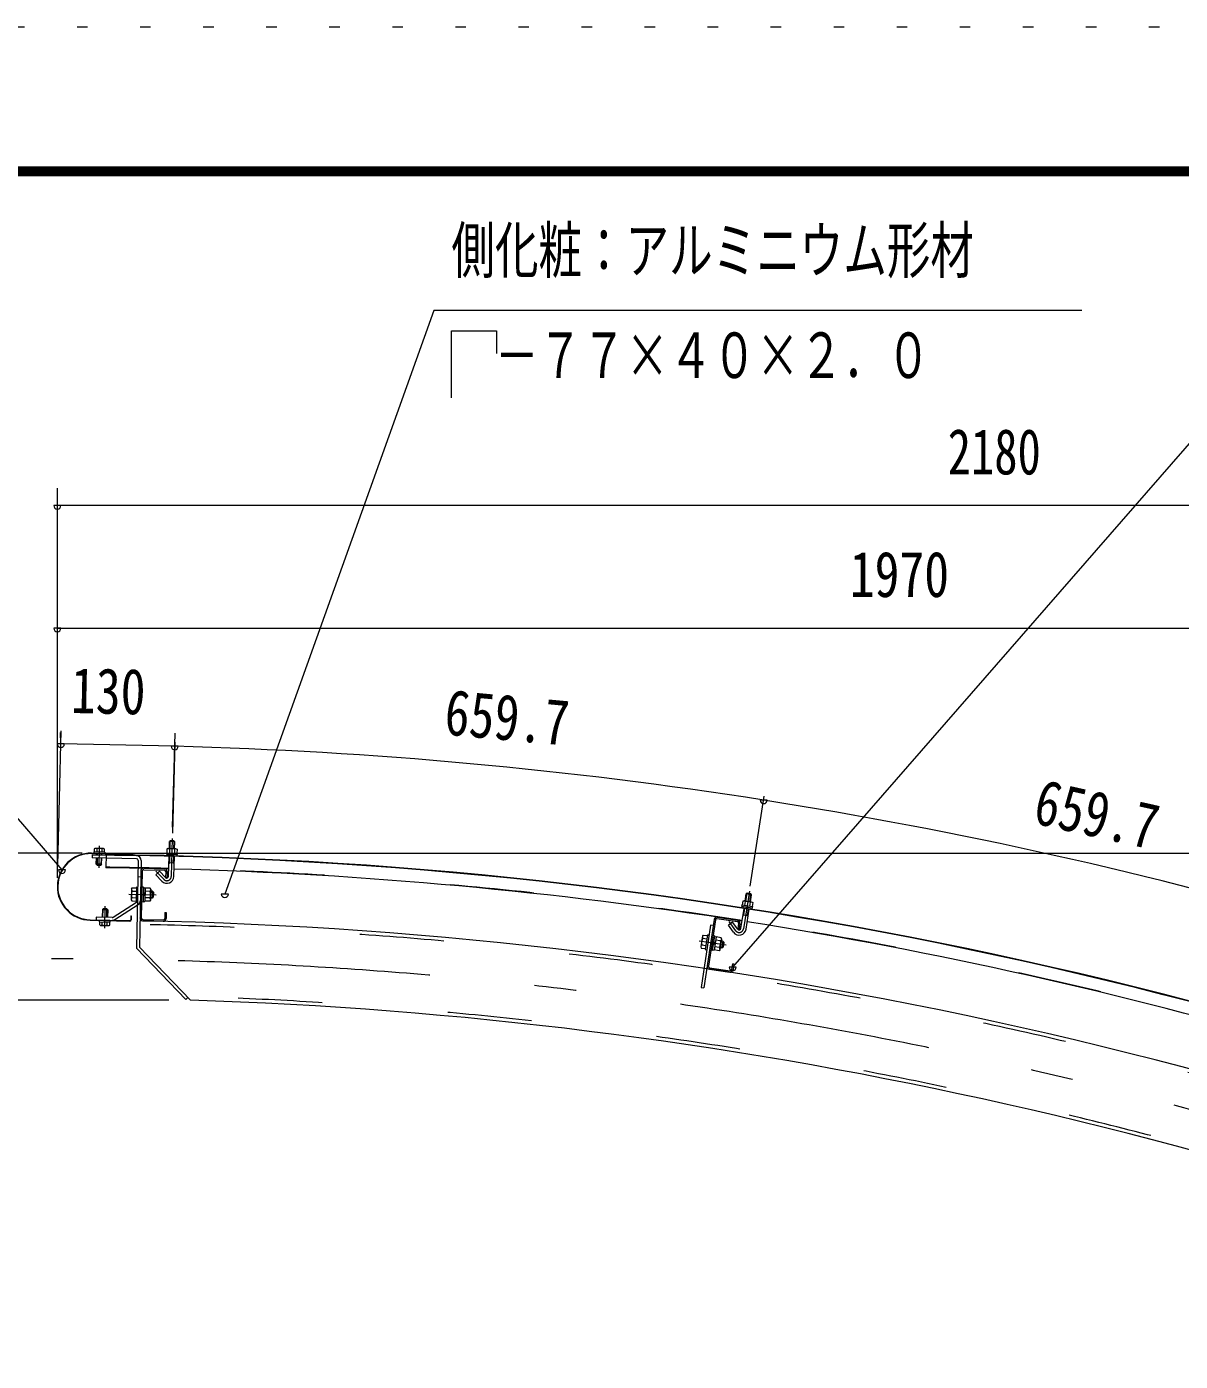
# Model space of a CAD drawing. Units: millimetres, scale not verified, with parts at other scales. Extents: x -25342 to 25343, y -10500 to 10500.
# Drawn here: x 15119 to 18412, y 6689 to 10500 of the extents above; entities that cross this region are included whole.
import ezdxf
from ezdxf.enums import TextEntityAlignment as Align

# ---------------------------------------------------------------- set-up
doc = ezdxf.new("R2010")
doc.units = ezdxf.units.MM
doc.header["$LTSCALE"] = 60
for name, pattern in [('USER2', [10, 4, -6]), ('USER3', [24, 12, -5, 2, -5]), ('USER4', [3, 0.5, -2.5])]:
    doc.linetypes.add(name, pattern=pattern)
for name, color, linetype, lineweight in [('0-6_2-02BOLD', 7, 'Continuous', 18), ('0-7_2-12HIDDEN', 3, 'USER2', 18), ('0-8_2-22CENTER', 3, 'USER3', 18), ('0-9_2-42THIN', 4, 'Continuous', 18), ('0-A_2-52DIM', 3, 'Continuous', 18), ('0-C_F-F1PAPER', 5, 'Continuous', 18), ('0-D_F-E_J_ADD', 5, 'USER4', 18)]:
    doc.layers.add(name, color=color, linetype=linetype, lineweight=lineweight)
doc.styles.add('ＭＳ ゴシック', font='')
doc.styles.get('ＭＳ ゴシック').set_extended_font_data('MS Gothic')

msp = doc.modelspace()

# ---------------------------------------------------------------- linework, layer by layer
at = {"layer": '0-6_2-02BOLD'}
for p, q in [((15526.04, 8152.91), (15526.59, 8173.27)), ((15303.83, 8138.85), (15420.56, 8136.51)), ((15420.58, 8137.76), (15303.86, 8140.1)), ((15432.31, 8124.28), (15305.34, 8126.82)), ((15311.42, 8152.69), (15311.25, 8143.95)), ((15313.63, 8153.91), (15311.42, 8152.69)), ((15338.13, 8153.42), (15313.63, 8153.91)), ((15317.48, 8108.82), (15317.84, 8126.57)), ((15318, 8134.57), (15318.08, 8138.56)), ((15318.64, 8152.54), (15318.46, 8143.81)), ((15332.48, 8108.52), (15332.83, 8126.27)), ((15333.07, 8152.26), (15332.9, 8143.52)), ((15332.99, 8134.26), (15333.07, 8138.26)), ((15341.3, 8143.35), (15341.23, 8139.35)), ((15345.54, 8136.12), (15345.07, 8098.63)), ((15420.58, 8137.76), (15420.56, 8136.51)), ((15437.22, 8119.18), (15432.21, 7868.91)), ((15445.21, 8119.02), (15440.27, 7872.07)), ((15517.59, 8140.63), (15517.49, 8136.88)), ((15517.49, 8136.88), (15548.72, 8136.04)), ((15517.59, 8140.63), (15548.83, 8139.79)), ((15518.68, 8136.85), (15518.57, 8132.85)), ((15518.57, 8132.85), (15547.43, 8132.08)), ((15519.08, 8151.84), (15518.78, 8140.6)), ((15521.3, 8153.04), (15519.08, 8151.84)), ((15523.92, 8073.88), (15525.47, 8131.41)), ((15526.3, 8151.64), (15525.99, 8140.41)), ((15538.92, 8073.48), (15540.46, 8131.01)), ((15540.72, 8151.25), (15540.42, 8140.02)), ((15547.53, 8136.08), (15547.43, 8132.08)), ((15548.83, 8139.79), (15548.72, 8136.04)), ((15319.93, 8106.27), (15317.48, 8108.82)), ((15332.48, 8108.52), (15317.48, 8108.82)), ((15319.93, 8106.27), (15329.93, 8106.07)), ((15332.48, 8108.52), (15329.93, 8106.07)), ((15448.61, 8088.94), (15445.93, 7954.97)), ((15452.69, 8092.86), (15511.68, 8091.68)), ((15452.77, 8096.86), (15511.76, 8095.68)), ((15519.59, 8087.52), (15519.26, 8070.53)), ((15524.97, 8112.99), (15539.97, 8112.59)), ((15417.84, 8038.3), (15419.64, 8041.28)), ((15419.64, 8041.28), (15431.65, 8041.04)), ((15431.7, 8043.52), (15430.85, 8001.03)), ((15431.7, 8043.52), (15435.7, 8043.44)), ((15444.27, 8072.03), (15436.27, 8072.19)), ((15451.7, 8043.12), (15447.69, 8043.2)), ((15451.7, 8043.12), (15450.84, 8000.63)), ((15504.41, 8060.25), (15487.21, 8078.39)), ((15419.08, 8013.14), (15431.09, 8012.9)), ((15419.46, 8031.9), (15431.46, 8031.66)), ((15456.27, 8021.78), (15451.17, 8016.88)), ((15451.27, 8021.88), (15456.37, 8026.78)), ((15470.59, 8012.11), (15456.08, 8012.4)), ((15470.96, 8030.87), (15456.46, 8031.16)), ((15477.31, 8011.35), (15472.32, 8011.45)), ((15477.71, 8031.35), (15472.72, 8031.45)), ((15477.71, 8031.35), (15477.31, 8011.35)), ((15481.14, 8015.03), (15477.31, 8011.35)), ((15477.71, 8031.35), (15481.39, 8027.52)), ((15481.14, 8015.03), (15481.39, 8027.52)), ((17165.2, 8004.17), (17189.4, 8000.37)), ((17169.89, 8003.44), (17173.05, 8023.56)), ((17175.9, 8025.65), (17173.05, 8023.56)), ((17187.87, 8021.24), (17173.05, 8023.56)), ((17185.79, 8024.09), (17175.9, 8025.65)), ((17184.71, 8001.11), (17187.87, 8021.24)), ((17187.87, 8021.24), (17185.79, 8024.09)), ((15334.89, 7978.95), (15334.45, 7957.2)), ((15334.89, 7978.95), (15337.44, 7981.39)), ((15334.89, 7978.95), (15349.88, 7978.64)), ((15347.43, 7981.19), (15337.44, 7981.39)), ((15347.43, 7981.19), (15349.88, 7978.64)), ((15349.88, 7978.64), (15349.45, 7956.9)), ((15365.8, 7957.41), (15432.6, 8000.04)), ((15370.1, 7950.67), (15436.91, 7993.3)), ((15430.85, 8001.03), (15434.85, 8000.95)), ((15450.84, 8000.63), (15446.85, 8000.71)), ((15450.88, 8002.38), (15455.88, 8002.28)), ((15513.26, 7970.63), (15512.92, 7953.63)), ((15513.26, 7970.63), (15517.26, 7970.55)), ((15517.26, 7970.55), (15516.92, 7953.55)), ((17157.63, 7925.33), (17166.55, 7982.19)), ((17159.93, 7992.35), (17159.34, 7988.64)), ((17159.34, 7988.64), (17190.22, 7983.8)), ((17160.52, 7988.46), (17159.9, 7984.51)), ((17159.9, 7984.51), (17188.42, 7980.03)), ((17159.93, 7992.35), (17190.8, 7987.5)), ((17169.98, 8002.15), (17168.23, 7991.05)), ((17172.45, 7923.01), (17181.37, 7979.87)), ((17184.23, 7999.91), (17182.49, 7988.81)), ((17189.04, 7983.98), (17188.42, 7980.03)), ((17189.4, 8000.37), (17191.36, 7998.79)), ((17191.36, 7998.79), (17189.62, 7987.69)), ((17190.8, 7987.5), (17190.22, 7983.8)), ((15300.03, 7948.64), (15413, 7946.38)), ((15300.05, 7949.89), (15413.03, 7947.63)), ((15326.07, 7944.11), (15326.15, 7948.11)), ((15329.24, 7934.05), (15353.73, 7933.56)), ((15334.3, 7935.21), (15334.47, 7943.95)), ((15348.73, 7934.92), (15348.9, 7943.66)), ((15353.73, 7933.56), (15355.94, 7934.78)), ((15355.94, 7934.78), (15356.12, 7943.51)), ((15415.8, 7961.32), (15415.58, 7950.08)), ((15415.8, 7961.32), (15417.05, 7961.3)), ((15417.05, 7961.3), (15416.83, 7950.05)), ((15449.77, 7946.89), (15508.76, 7945.71)), ((15449.85, 7950.89), (15508.84, 7949.71)), ((17070.49, 7934.92), (17043.8, 7756.91)), ((17080.92, 7950.55), (17051.71, 7755.72)), ((17084.88, 7949.95), (17065, 7817.43)), ((17078.4, 7933.73), (17070.49, 7934.92)), ((17089.43, 7953.31), (17147.78, 7944.56)), ((17090.02, 7957.27), (17148.37, 7948.52)), ((17133.92, 7943.36), (17121.8, 7934.53)), ((17136.53, 7914.32), (17121.8, 7934.53)), ((17148.65, 7923.16), (17133.92, 7943.36)), ((17151.14, 7940.02), (17148.62, 7923.2)), ((17155.1, 7939.42), (17152.57, 7922.61)), ((17163.7, 7963.99), (17178.52, 7961.66)), ((17047.86, 7903.68), (17043.19, 7872.53)), ((17048.63, 7897.13), (17060.51, 7895.34)), ((17062.27, 7907.08), (17066.23, 7906.49)), ((17082.05, 7904.11), (17078.09, 7904.71)), ((17086.74, 7901.64), (17080.95, 7863.07)), ((17081.79, 7902.38), (17086.74, 7901.64)), ((17099.58, 7889.48), (17085.24, 7891.64)), ((17100.97, 7898.76), (17086.62, 7900.91)), ((17102.25, 7895.52), (17100.97, 7898.76)), ((17106.34, 7889.09), (17101.4, 7889.84)), ((17106.34, 7889.09), (17103.37, 7869.32)), ((17106.34, 7889.09), (17109.49, 7884.83)), ((17148.62, 7923.2), (17152.57, 7922.61)), ((15573.07, 7722.3), (15432.21, 7868.91)), ((15585.91, 7720.48), (15440.27, 7872.07)), ((17043.19, 7872.53), (17044.46, 7869.29)), ((17044.46, 7869.29), (17056.34, 7867.51)), ((17045.85, 7878.57), (17057.73, 7876.79)), ((17076.01, 7863.82), (17080.95, 7863.07)), ((17083.84, 7882.36), (17078.16, 7878.15)), ((17078.9, 7883.1), (17084.58, 7887.3)), ((17096.8, 7870.93), (17082.45, 7873.08)), ((17103.37, 7869.32), (17098.43, 7870.06)), ((17107.64, 7872.47), (17103.37, 7869.32)), ((17107.64, 7872.47), (17109.49, 7884.83)), ((17068.37, 7812.89), (17126.72, 7804.13)), ((17133.78, 7824.31), (17131.26, 7807.5)), ((17133.78, 7824.31), (17137.74, 7823.72)), ((17137.74, 7823.72), (17135.22, 7806.9)), ((17067.78, 7808.93), (17126.12, 7800.18)), ((17043.8, 7756.91), (17051.71, 7755.72)), ((15578.83, 7727.84), (15573.07, 7722.3))]:
    msp.add_line(p, q, dxfattribs=at)
for points in [[(15541.59, 8172.87), (15539.15, 8175.44), (15529.16, 8175.71), (15526.59, 8173.27)], [(15541.04, 8152.51), (15541.59, 8172.87), (15526.59, 8173.27)], [(15432.47, 8132.27), (15305.5, 8134.81), (15305.34, 8126.82)], [(15341.3, 8143.35), (15310.06, 8143.98), (15309.98, 8139.98)], [(15338.13, 8153.42), (15340.29, 8152.11), (15340.11, 8143.38)], [(15521.3, 8153.04), (15545.79, 8152.38), (15547.93, 8151.06), (15547.64, 8139.82)], [(15515.3, 8070.57), (15498.1, 8088.71), (15487.21, 8078.39)], [(15515.6, 8087.6), (15515.26, 8070.61), (15519.26, 8070.53)], [(15451.66, 8041.37), (15456.66, 8041.27), (15455.88, 8002.28)], [(15417.84, 8038.3), (15417.21, 8006.81), (15418.89, 8003.76), (15430.9, 8003.52)], [(15472.83, 8037.2), (15472.2, 8005.71), (15470.4, 8002.72), (15455.9, 8003.02)], [(15472.83, 8037.2), (15471.15, 8040.25), (15456.65, 8040.54)], [(17165.2, 8004.17), (17162.84, 8003.27), (17161.1, 7992.16)], [(15363.01, 7956.63), (15316.96, 7957.55), (15316.8, 7949.55)], [(15326.07, 7944.11), (15357.31, 7943.49), (15357.39, 7947.49)], [(15329.24, 7934.05), (15327.08, 7935.35), (15327.26, 7944.09)], [(17047.86, 7903.68), (17050.03, 7906.4), (17061.9, 7904.62)], [(17062.27, 7907.08), (17055.97, 7865.05), (17059.92, 7864.46)], [(17082.05, 7904.11), (17075.75, 7862.08), (17071.79, 7862.68)], [(17102.25, 7895.52), (17097.58, 7864.37), (17095.41, 7861.65), (17081.06, 7863.8)]]:
    msp.add_lwpolyline(points, dxfattribs=at)
for centre, radius, start, end in [((15301.94, 8044.37), 95.75, 88.854, 268.854), ((15301.94, 8044.37), 94.5, 88.854, 268.854), ((15314.94, 8148.09), 5.79, 50.30775, 88.854), ((15325.46, 8132.39), 21.27, 69.02267, 108.68311), ((15336.59, 8147.65), 5.79, 88.854, 127.38544), ((15189.54, -4661.8), 12797.62, 65.66528, 89.30167), ((15189.54, -4661.8), 12798.88, 65.66528, 89.30167), ((15432.21, 8119.28), 5, 358.854, 88.854), ((15432.21, 8119.28), 13, 358.854, 88.854), ((15522.57, 8147.21), 5.79, 49.93085, 88.46228), ((15532.97, 8131.44), 21.27, 68.63316, 108.29361), ((15544.21, 8146.63), 5.79, 88.46228, 127.00851), ((15189.54, -4661.8), 12761.37, 88.49597, 89.30167), ((15452.61, 8088.86), 8, 88.854, 178.854), ((15452.61, 8088.86), 4, 88.854, 178.854), ((15511.6, 8087.68), 4, 358.854, 88.854), ((15511.6, 8087.68), 8, 358.854, 88.854), ((15189.54, -4661.8), 12761.37, 81.1133, 88.42862), ((15518.92, 8074.01), 20, 223.46228, 358.48836), ((15518.92, 8074.01), 5, 223.46228, 358.51442), ((15424.44, 8008.34), 7.19, 138.12717, 178.854), ((15443.67, 8022.03), 26.15, 157.82858, 199.87939), ((15425, 8036.48), 7.19, 178.854, 219.58083), ((15429.91, 8004.26), 5, 302.54407, 358.854), ((15429.91, 8004.26), 13, 302.54407, 358.854), ((15446.37, 8021.98), 26.15, 337.82858, 19.87941), ((15465.05, 8007.52), 7.19, 358.854, 39.58083), ((15465.61, 8035.67), 7.19, 318.12717, 358.854), ((17165.71, 7998.23), 5.79, 42.54817, 81.07961), ((17174, 7981.26), 21.27, 61.25049, 100.91093), ((17187.1, 7994.88), 5.79, 81.07961, 119.62584), ((15330.78, 7939.81), 5.79, 268.854, 307.38544), ((15341.91, 7955.08), 21.27, 249.02267, 288.68311), ((15352.42, 7939.38), 5.79, 230.30775, 268.854), ((15363.11, 7961.63), 13, 268.854, 302.54407), ((15363.11, 7961.63), 5, 268.854, 302.54407), ((15413.08, 7950.13), 3.75, 268.854, 358.854), ((15413.08, 7950.13), 2.5, 268.854, 358.854), ((15189.54, -4661.8), 12611.38, 65.80466, 88.854), ((15449.93, 7954.89), 8, 178.854, 268.854), ((15449.93, 7954.89), 4, 178.854, 268.854), ((15508.92, 7953.71), 8, 268.854, 358.854), ((15508.92, 7953.71), 4, 268.854, 358.854), ((17088.84, 7949.36), 8, 81.47133, 171.47133), ((17088.84, 7949.36), 4, 81.47133, 171.47133), ((17147.18, 7940.61), 4, 351.47133, 81.47133), ((17147.18, 7940.61), 8, 351.47133, 81.47133), ((15189.54, -4661.8), 12761.37, 73.73062, 81.04594), ((17071.38, 7884.23), 26.15, 150.44592, 192.49673), ((17054.72, 7900.96), 7.19, 171.47133, 212.19815), ((17074.05, 7883.83), 26.15, 330.44592, 12.49673), ((17094.89, 7894.93), 7.19, 310.74449, 351.47133), ((17152.69, 7926.1), 20, 216.07961, 351.10568), ((17152.69, 7926.1), 5, 216.07961, 351.13176), ((17050.54, 7873.12), 7.19, 130.74449, 171.47133), ((17090.72, 7867.1), 7.19, 351.47133, 32.19815), ((17068.96, 7816.84), 8, 171.47133, 261.47133), ((17068.96, 7816.84), 4, 171.47133, 261.47133), ((17127.31, 7808.09), 8, 261.47133, 351.47133), ((17127.31, 7808.09), 4, 261.47133, 351.47133), ((15189.54, -4661.8), 12388.63, 67.05199, 88.16655)]:
    msp.add_arc(centre, radius, start, end, dxfattribs=at)
at = {"layer": '0-7_2-12HIDDEN'}
for radius, start, end in [(12762.62, 88.49596, 89.30167), (12762.62, 81.1133, 88.42862), (12600.87, 65.80389, 88.854), (12762.62, 73.73062, 81.04594), (12399.12, 67.01985, 88.21622)]:
    msp.add_arc((15189.54, -4661.8), radius, start, end, dxfattribs=at)
at = {"layer": '0-8_2-22CENTER'}
for p, q in [((15326.03, 8161.16), (15324.78, 8098.67)), ((15534.34, 8182.45), (15531.42, 8073.67)), ((15487.5, 8089), (15509.85, 8065.41)), ((15410.03, 8022.7), (15488.76, 8021.13)), ((17181.91, 8031.66), (17165.04, 7924.16)), ((15341.34, 7926.31), (15342.59, 7988.79)), ((17123.45, 7945.01), (17142.59, 7918.74)), ((17115.99, 7877.54), (17038.1, 7889.22))]:
    msp.add_line(p, q, dxfattribs=at)
for centre, radius, start, end in [((15518.92, 8074.01), 12.5, 223.4623, 358.4623), ((17152.69, 7926.1), 12.5, 216.07962, 351.07962), ((15189.54, -4661.8), 12500, 65.24121, 90)]:
    msp.add_arc(centre, radius, start, end, dxfattribs=at)
at = {"layer": '0-9_2-42THIN'}
for p, q in [((15528.04, 8152.85), (15528.64, 8175.22)), ((15539.04, 8152.56), (15539.64, 8174.92)), ((15319.84, 8126.53), (15319.44, 8106.78)), ((15320.08, 8138.52), (15320, 8134.52)), ((15330.84, 8126.3), (15330.44, 8106.56)), ((15331.08, 8138.3), (15330.99, 8134.3)), ((15537.97, 8112.64), (15538.46, 8131.07)), ((15539.87, 8109.12), (15537.97, 8112.64)), ((15472.37, 8013.95), (15479.87, 8013.8)), ((15472.67, 8028.95), (15480.17, 8028.8)), ((17171.87, 8003.13), (17175.34, 8025.23)), ((17182.73, 8001.42), (17186.2, 8023.52)), ((15336.45, 7957.16), (15336.93, 7980.91)), ((15347.45, 7956.94), (15347.93, 7980.68)), ((17176.54, 7961.97), (17179.4, 7980.18)), ((17177.98, 7958.24), (17176.54, 7961.97)), ((17098.8, 7872.53), (17106.22, 7871.42)), ((17101.03, 7887.36), (17108.44, 7886.25))]:
    msp.add_line(p, q, dxfattribs=at)
for points in [[(15524.88, 8109.53), (15526.97, 8112.94), (15527.47, 8131.36)], [(17163.16, 7960.56), (17165.67, 7963.68), (17168.53, 7981.89)]]:
    msp.add_lwpolyline(points, dxfattribs=at)
at = {"layer": '0-A_2-52DIM'}
for p, q in [((16281.19, 9689.93), (15684.36, 8023.4)), ((18131.19, 9689.93), (16281.19, 9689.93)), ((18768.53, 9689.93), (17133.9, 7814.39)), ((16331.19, 9631.38), (16459.98, 9631.38)), ((16331.19, 9439.93), (16331.19, 9631.38)), ((16459.98, 9631.38), (16459.98, 9566.98)), ((15206.19, 8069.37), (15206.19, 9182.46)), ((15216.19, 9132.46), (15196.19, 9132.46)), ((20656.19, 9132.46), (15206.19, 9132.46)), ((14531.19, 8889.93), (15219.32, 8092.25)), ((15216.19, 8782.47), (15196.19, 8782.47)), ((15206.19, 8782.47), (20656.19, 8782.47)), ((15207.38, 8104.68), (15216.77, 8489.38)), ((15216.02, 8451.89), (15214.98, 8484.95)), ((15535.08, 8214.19), (15542.15, 8482.87)), ((15226.02, 8451.89), (15206.02, 8451.89)), ((15541.4, 8445.38), (15216.02, 8451.89)), ((15551.4, 8445.38), (15531.4, 8445.38)), ((15541.72, 8457.15), (15534.73, 8197.1)), ((17184.18, 8046.14), (17224.53, 8303.15)), ((17232.7, 8291.51), (17212.7, 8291.51)), ((15276.94, 8139.93), (13706.19, 8139.93)), ((15326.94, 8140.12), (19506.54, 8140.12)), ((15229.32, 8092.25), (15209.32, 8092.25)), ((15694.36, 8023.4), (15674.36, 8023.4)), ((17143.9, 7814.39), (17123.9, 7814.39)), ((15524.56, 7719.93), (14056.19, 7719.93))]:
    msp.add_line(p, q, dxfattribs=at)
for centre, radius, start, end in [((15206.19, 9132.46), 10, 180, 0), ((15206.19, 8782.47), 10, 180, 0), ((15216.02, 8451.89), 10, 180, 0), ((15541.4, 8445.38), 10, 180, 0), ((15189.53, -4661.88), 13111.98, 81.07959, 88.46222), ((17222.7, 8291.51), 10, 180, 0), ((15189.52, -4661.88), 13111.99, 73.69698, 81.07959), ((15219.32, 8092.25), 10, 180, 0), ((15684.36, 8023.4), 10, 180, 0), ((17133.9, 7814.39), 10, 180, 0)]:
    msp.add_arc(centre, radius, start, end, dxfattribs=at)
at = {"layer": '0-C_F-F1PAPER'}
for p, q in [((-3857.4, 10100), (24842.6, 10100)), ((-3854.9, 10097.5), (24840.1, 10097.5)), ((-3852.4, 10095), (24837.6, 10095)), ((-3849.9, 10092.5), (24835.1, 10092.5)), ((-3847.4, 10090), (24832.6, 10090)), ((-3844.9, 10087.5), (24830.1, 10087.5)), ((-3842.4, 10085), (24827.6, 10085)), ((-3839.9, 10082.5), (24825.1, 10082.5)), ((-3837.4, 10080), (24822.6, 10080)), ((-3834.9, 10077.5), (24820.1, 10077.5)), ((-3832.4, 10075), (24817.6, 10075))]:
    msp.add_line(p, q, dxfattribs=at)
at = {"layer": '0-D_F-E_J_ADD'}
msp.add_line((-4357.4, 10500), (25342.6, 10500), dxfattribs=at)

# ---------------------------------------------------------------- texts
at = {"layer": '0-A_2-52DIM', "color": 7, "style": 'ＭＳ ゴシック'}
for s, width, p in [('側化粧：アルミニウム形材', 0.7, (16331.19, 9757.7)), ('\u3000－７７×４０×２．０', 0.7, (16331.19, 9457.7)), ('2180', 0.75, (17748.16, 9182.46)), ('1970', 0.8, (17468.5, 8832.46))]:
    msp.add_text(s, height=130.2, dxfattribs=dict(at, width=width)).set_placement(p, align=Align.BOTTOM_LEFT)
at = {"layer": '0-A_2-52DIM', "color": 7, "style": 'ＭＳ ゴシック', "width": 0.8}
for s, rotation, p in [('130', 358.854, (15243.32, 8501.35)), ('659.7', 354.771, (16304.06, 8440.55)), ('659.7', 347.388, (17978.42, 8188.73))]:
    msp.add_text(s, height=130.2, rotation=rotation, dxfattribs=at).set_placement(p, align=Align.BOTTOM_LEFT)

doc.saveas('drawing.dxf')
